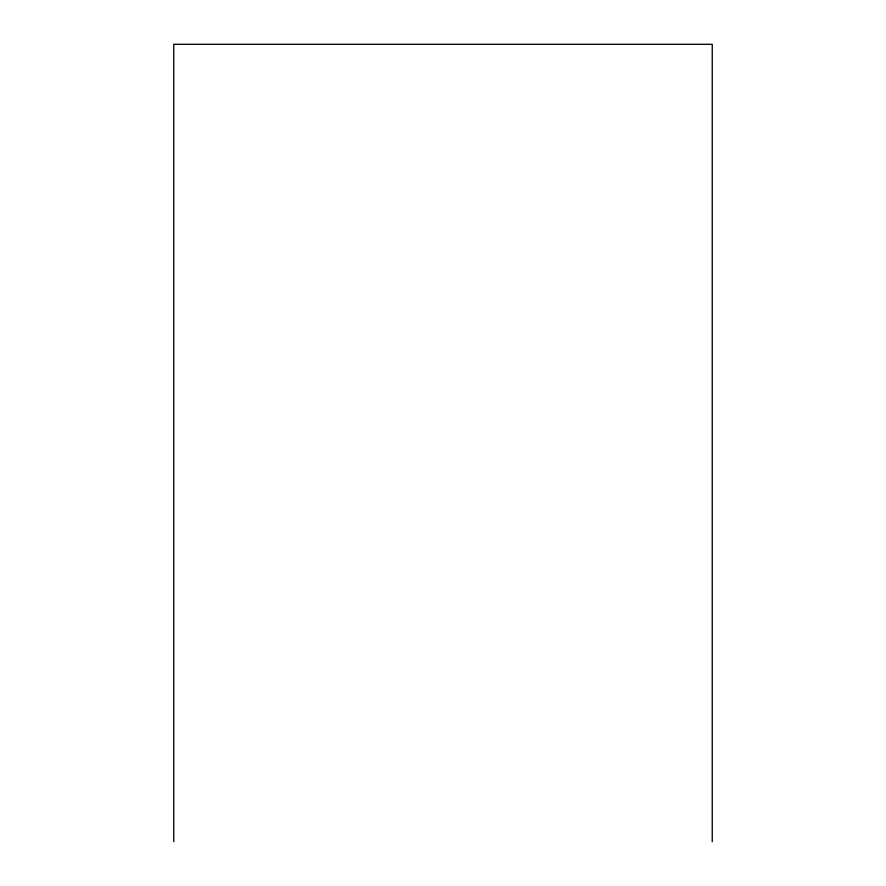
<?xml version="1.0" encoding="UTF-8"?>
<svg xmlns="http://www.w3.org/2000/svg" width="886" height="886" viewBox="0 0 886 886"><rect width="100%" height="100%" fill="white"/><g stroke="black" fill="none" stroke-linecap="round" stroke-linejoin="round"><path stroke-width="1.33" d="M712.244 841.7L712.244 44.3L173.756 44.3L173.756 841.7"/></g></svg>
